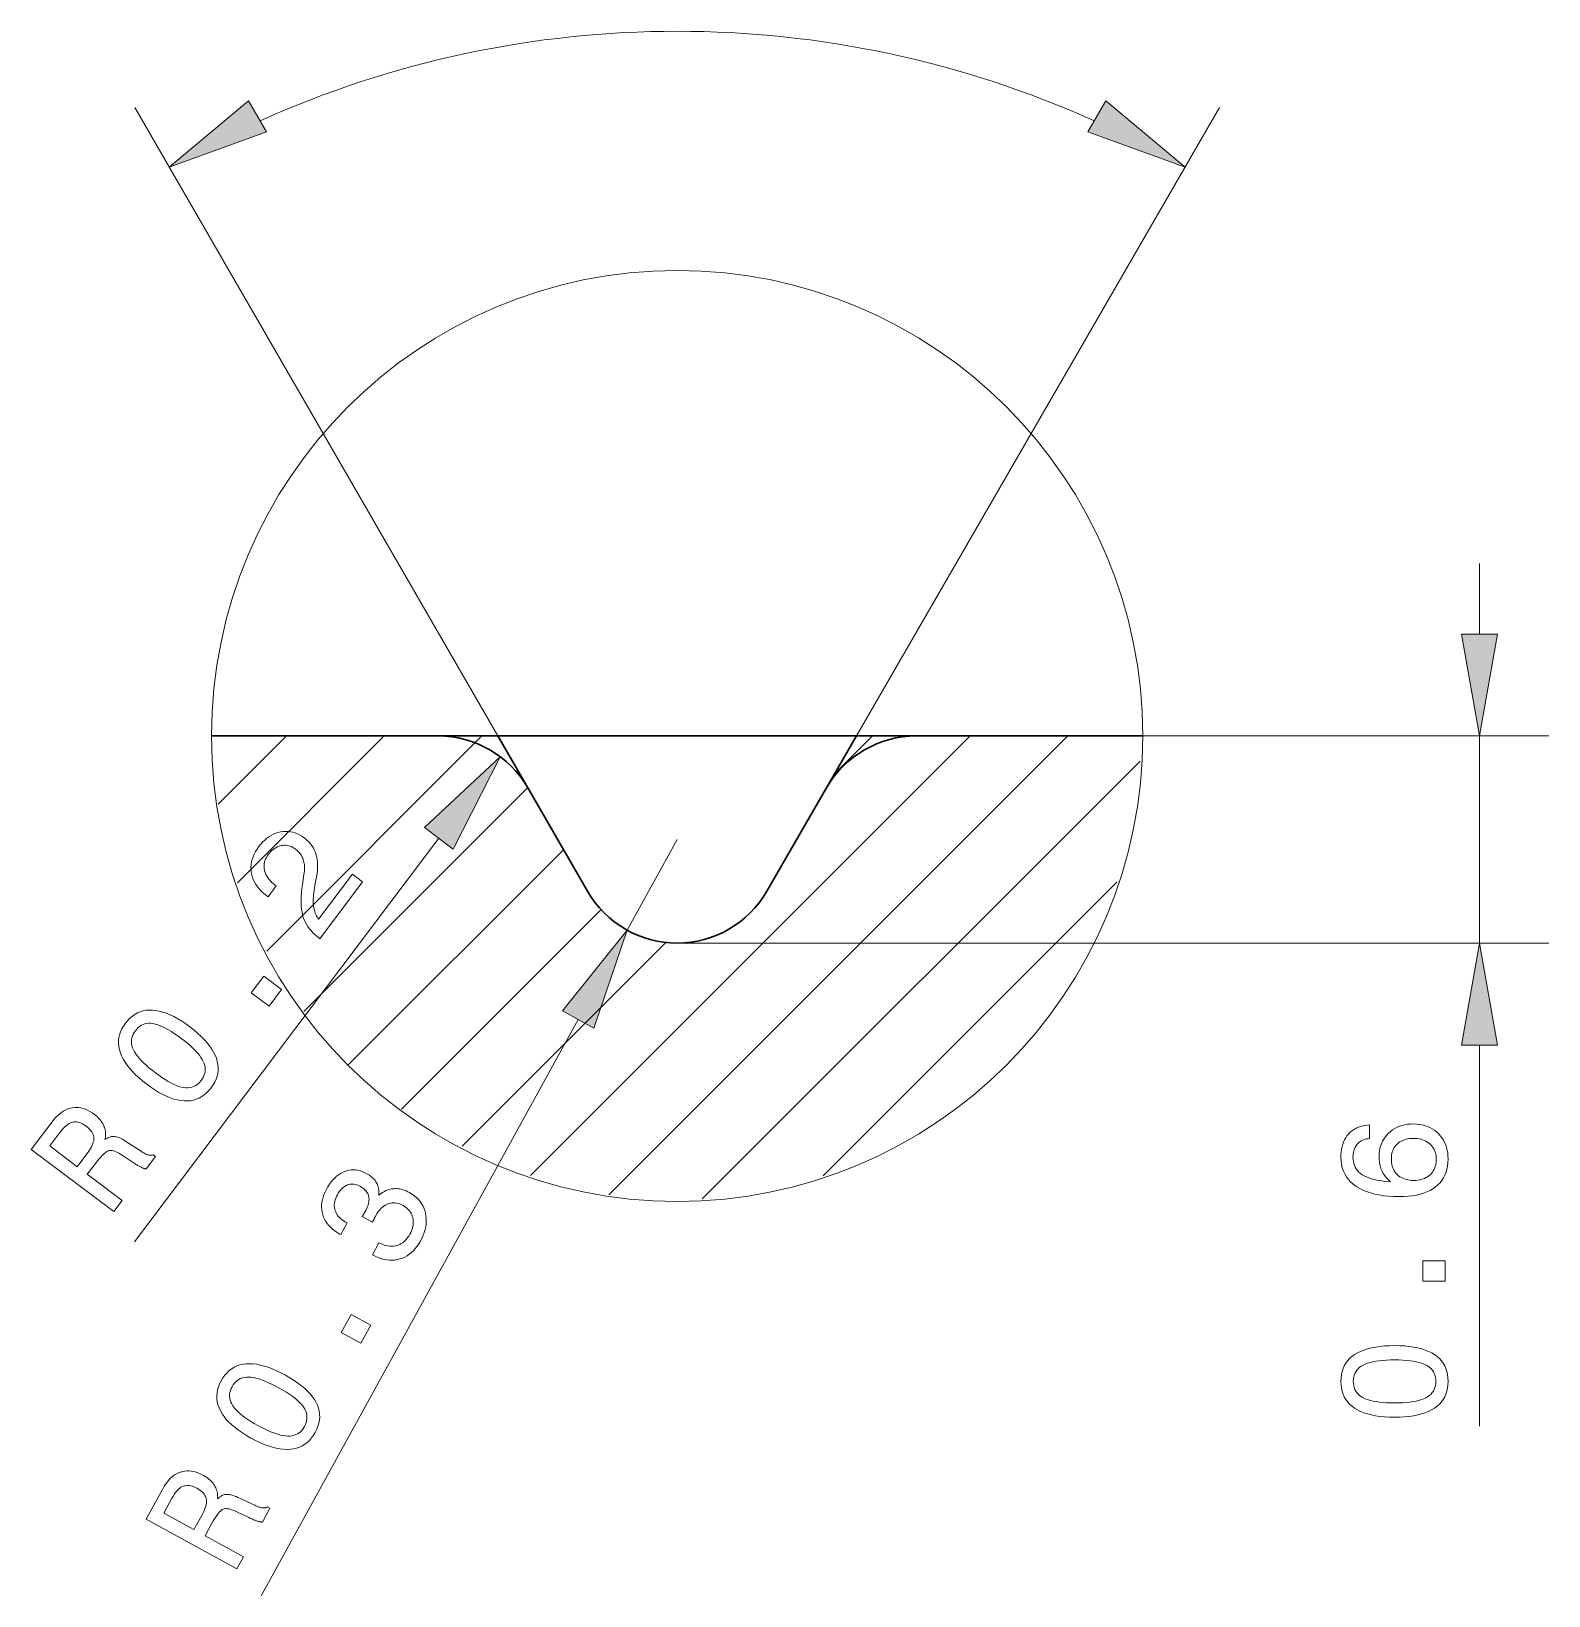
# Model space of a CAD drawing. Extents: x 0 to 594, y 0 to 575.
# Drawn here: x 491.92 to 535.87, y 117.76 to 163.08 of the extents above; entities that cross this region are included whole.
import ezdxf

# ---------------------------------------------------------------- set-up
doc = ezdxf.new("R2010")
doc.units = 0

msp = doc.modelspace()

# ---------------------------------------------------------------- linework, layer by layer
at = {"color": 5, "lineweight": 13}
for p, q in [((505.432, 142.667), (494.919, 160.875)), ((515.824, 142.667), (526.337, 160.875)), ((510.628, 136.667), (535.871, 136.667))]:
    msp.add_line(p, q, dxfattribs=at)
at = {"color": 5, "lineweight": 13, "ltscale": 0.051139}
msp.add_line((533.871, 145.621), (533.871, 147.667), dxfattribs=at)
at = {"color": 7, "lineweight": 30}
msp.add_line((497.142, 142.667), (524.113, 142.667), dxfattribs=at)
at = {"color": 7, "lineweight": 13, "ltscale": 0.069905}
msp.add_line((497.337, 140.689), (499.314, 142.667), dxfattribs=at)
at = {"color": 7, "lineweight": 13, "ltscale": 0.150263}
msp.add_line((497.892, 138.416), (502.143, 142.667), dxfattribs=at)
at = {"color": 7, "lineweight": 13, "ltscale": 0.220281}
msp.add_line((498.74, 136.436), (504.971, 142.667), dxfattribs=at)
at = {"color": 7, "lineweight": 30, "ltscale": 0.129904}
for p, q in [((508.03, 138.167), (505.432, 142.667)), ((513.226, 138.167), (515.824, 142.667))]:
    msp.add_line(p, q, dxfattribs=at)
at = {"color": 7, "lineweight": 13, "ltscale": 0.450263}
msp.add_line((506.378, 129.931), (519.113, 142.667), dxfattribs=at)
at = {"color": 7, "lineweight": 13, "ltscale": 0.469905}
msp.add_line((508.651, 129.376), (521.942, 142.667), dxfattribs=at)
at = {"color": 7, "lineweight": 13, "ltscale": 0.038538}
msp.add_line((515.195, 141.576), (516.285, 142.667), dxfattribs=at)
at = {"color": 5, "lineweight": 13, "ltscale": 0.293935}
msp.add_line((524.113, 142.667), (535.871, 142.667), dxfattribs=at)
at = {"color": 5, "lineweight": 13, "ltscale": 0.15}
msp.add_line((533.871, 136.667), (533.871, 142.667), dxfattribs=at)
at = {"color": 7, "lineweight": 13, "ltscale": 0.448509}
msp.add_line((511.356, 129.253), (524.042, 141.938), dxfattribs=at)
at = {"color": 7, "lineweight": 13, "ltscale": 0.229146}
msp.add_line((499.817, 134.684), (506.298, 141.165), dxfattribs=at)
at = {"color": 34, "lineweight": 13, "ltscale": 0.366083}
msp.add_line((503.727, 139.703), (494.908, 128.013), dxfattribs=at)
at = {"color": 5, "lineweight": 13, "ltscale": 0.075}
msp.add_line((510.628, 139.667), (509.183, 137.038), dxfattribs=at)
at = {"color": 7, "lineweight": 13, "ltscale": 0.220673}
msp.add_line((501.092, 133.131), (507.334, 139.372), dxfattribs=at)
at = {"color": 7, "lineweight": 13, "ltscale": 0.300986}
msp.add_line((514.857, 129.925), (523.37, 138.438), dxfattribs=at)
at = {"color": 7, "lineweight": 13, "ltscale": 0.204383}
msp.add_line((502.646, 131.856), (508.426, 137.637), dxfattribs=at)
at = {"color": 7, "lineweight": 13, "ltscale": 0.208895}
msp.add_line((504.397, 130.779), (510.306, 136.688), dxfattribs=at)
at = {"color": 5, "lineweight": 13, "ltscale": 0.476184}
msp.add_line((507.759, 134.448), (498.584, 117.757), dxfattribs=at)
at = {"color": 5, "lineweight": 13, "ltscale": 0.276097}
msp.add_line((533.871, 122.668), (533.871, 133.712), dxfattribs=at)
at = {"color": 5, "lineweight": 13}
for points in [[(498.217, 161.071), (495.919, 159.143), (498.738, 160.169)], [(522.518, 160.169), (525.337, 159.143), (523.039, 161.071)], [(533.35, 145.621), (533.871, 142.667), (534.392, 145.621)], [(508.216, 134.198), (509.183, 137.038), (507.303, 134.699)], [(534.392, 133.712), (533.871, 136.667), (533.35, 133.712)], [(530.682, 131.4), (530.682, 131.004), (530.637, 130.998), (530.593, 130.99), (530.552, 130.98), (530.513, 130.967), (530.476, 130.952), (530.442, 130.935), (530.409, 130.915), (530.379, 130.893), (530.351, 130.868), (530.325, 130.842), (530.302, 130.813), (530.281, 130.782), (530.262, 130.749), (530.246, 130.714), (530.233, 130.677), (530.222, 130.638), (530.213, 130.596), (530.207, 130.553), (530.203, 130.508), (530.202, 130.46), (530.205, 130.396), (530.213, 130.335), (530.226, 130.277), (530.245, 130.222), (530.269, 130.17), (530.299, 130.121), (530.334, 130.075), (530.375, 130.032), (530.42, 129.993), (530.472, 129.956), (530.528, 129.923), (530.591, 129.892), (530.659, 129.864), (530.732, 129.84), (530.811, 129.818), (530.896, 129.799), (530.986, 129.783), (531.082, 129.769), (531.183, 129.759), (531.29, 129.752), (531.258, 129.778), (531.228, 129.805), (531.199, 129.833), (531.172, 129.862), (531.147, 129.892), (531.123, 129.924), (531.101, 129.956), (531.08, 129.99), (531.061, 130.025), (531.043, 130.061), (531.027, 130.098), (531.013, 130.135), (531, 130.174), (530.989, 130.213), (530.98, 130.254), (530.972, 130.295), (530.966, 130.337), (530.962, 130.38), (530.96, 130.424), (530.959, 130.469), (530.961, 130.552), (530.97, 130.633), (530.983, 130.71), (531.002, 130.784), (531.027, 130.854), (531.057, 130.922), (531.092, 130.986), (531.133, 131.047), (531.18, 131.105), (531.232, 131.16), (531.288, 131.211), (531.348, 131.256), (531.411, 131.296), (531.478, 131.33), (531.548, 131.359), (531.622, 131.383), (531.699, 131.402), (531.78, 131.415), (531.864, 131.423), (531.952, 131.426), (532.039, 131.423), (532.124, 131.414), (532.205, 131.4), (532.282, 131.381), (532.357, 131.355), (532.428, 131.324), (532.495, 131.288), (532.56, 131.246), (532.62, 131.198), (532.678, 131.144), (532.731, 131.086), (532.779, 131.025), (532.82, 130.96), (532.857, 130.891), (532.887, 130.819), (532.913, 130.744), (532.932, 130.665), (532.946, 130.583), (532.954, 130.497), (532.957, 130.407), (532.954, 130.305), (532.943, 130.207), (532.924, 130.113), (532.899, 130.025), (532.866, 129.942), (532.826, 129.864), (532.779, 129.79), (532.724, 129.722), (532.662, 129.659), (532.593, 129.6), (532.516, 129.547), (532.434, 129.499), (532.345, 129.457), (532.249, 129.421), (532.147, 129.39), (532.039, 129.364), (531.924, 129.345), (531.803, 129.331), (531.675, 129.322), (531.541, 129.32), (531.383, 129.323), (531.233, 129.332), (531.09, 129.346), (530.954, 129.367), (530.826, 129.394), (530.705, 129.427), (530.591, 129.466), (530.485, 129.511), (530.385, 129.561), (530.294, 129.618), (530.21, 129.68), (530.135, 129.747), (530.068, 129.818), (530.011, 129.895), (529.962, 129.976), (529.923, 130.062), (529.892, 130.153), (529.87, 130.248), (529.856, 130.349), (529.852, 130.454), (529.854, 130.538), (529.861, 130.618), (529.871, 130.694), (529.887, 130.767), (529.906, 130.837), (529.93, 130.903), (529.958, 130.965), (529.991, 131.023), (530.028, 131.078), (530.069, 131.13), (530.114, 131.177), (530.163, 131.22), (530.215, 131.258), (530.271, 131.292), (530.331, 131.321), (530.394, 131.346), (530.461, 131.366), (530.531, 131.382), (530.605, 131.394)], [(531.956, 131.008), (531.898, 131.007), (531.843, 131.002), (531.791, 130.994), (531.74, 130.982), (531.692, 130.968), (531.647, 130.95), (531.603, 130.929), (531.563, 130.904), (531.524, 130.877), (531.488, 130.846), (531.455, 130.812), (531.425, 130.777), (531.399, 130.739), (531.376, 130.7), (531.357, 130.658), (531.341, 130.615), (531.329, 130.569), (531.32, 130.521), (531.315, 130.472), (531.313, 130.42), (531.315, 130.362), (531.32, 130.307), (531.328, 130.255), (531.341, 130.204), (531.356, 130.157), (531.375, 130.112), (531.398, 130.069), (531.424, 130.03), (531.453, 129.992), (531.486, 129.957), (531.522, 129.926), (531.56, 129.897), (531.601, 129.872), (531.645, 129.85), (531.691, 129.832), (531.74, 129.817), (531.791, 129.805), (531.845, 129.796), (531.901, 129.791), (531.96, 129.79), (532.019, 129.791), (532.076, 129.796), (532.13, 129.805), (532.181, 129.816), (532.23, 129.831), (532.277, 129.849), (532.321, 129.871), (532.363, 129.896), (532.402, 129.924), (532.439, 129.955), (532.472, 129.99), (532.502, 130.026), (532.529, 130.065), (532.552, 130.106), (532.571, 130.15), (532.587, 130.196), (532.6, 130.244), (532.609, 130.295), (532.614, 130.348), (532.616, 130.403), (532.614, 130.456), (532.608, 130.507), (532.599, 130.556), (532.587, 130.603), (532.57, 130.648), (532.55, 130.69), (532.526, 130.731), (532.499, 130.77), (532.468, 130.806), (532.433, 130.841), (532.396, 130.873), (532.356, 130.901), (532.314, 130.926), (532.269, 130.948), (532.223, 130.966), (532.174, 130.982), (532.123, 130.993), (532.069, 131.002), (532.014, 131.007)], [(501.8, 127.636), (501.992, 127.985), (502.048, 127.958), (502.103, 127.935), (502.156, 127.916), (502.209, 127.901), (502.261, 127.891), (502.312, 127.884), (502.362, 127.882), (502.411, 127.884), (502.459, 127.891), (502.506, 127.901), (502.551, 127.916), (502.595, 127.934), (502.638, 127.957), (502.678, 127.984), (502.717, 128.015), (502.754, 128.049), (502.789, 128.088), (502.822, 128.131), (502.854, 128.178), (502.884, 128.228), (502.911, 128.28), (502.933, 128.331), (502.952, 128.381), (502.966, 128.43), (502.977, 128.479), (502.983, 128.527), (502.986, 128.574), (502.984, 128.621), (502.979, 128.667), (502.969, 128.712), (502.956, 128.756), (502.939, 128.798), (502.919, 128.839), (502.894, 128.877), (502.866, 128.914), (502.835, 128.949), (502.799, 128.982), (502.76, 129.013), (502.717, 129.042), (502.671, 129.07), (502.627, 129.092), (502.583, 129.11), (502.54, 129.124), (502.497, 129.135), (502.455, 129.141), (502.413, 129.143), (502.371, 129.141), (502.329, 129.135), (502.288, 129.125), (502.247, 129.111), (502.207, 129.094), (502.168, 129.072), (502.13, 129.047), (502.093, 129.018), (502.058, 128.985), (502.024, 128.949), (501.99, 128.909), (501.958, 128.865), (501.927, 128.817), (501.897, 128.766), (501.893, 128.759), (501.889, 128.751), (501.885, 128.743), (501.881, 128.736), (501.877, 128.728), (501.873, 128.72), (501.869, 128.712), (501.865, 128.704), (501.861, 128.696), (501.857, 128.687), (501.852, 128.679), (501.848, 128.67), (501.843, 128.66), (501.838, 128.65), (501.833, 128.639), (501.827, 128.628), (501.822, 128.616), (501.816, 128.604), (501.81, 128.591), (501.803, 128.577), (501.506, 128.741), (501.511, 128.749), (501.515, 128.756), (501.52, 128.764), (501.525, 128.772), (501.529, 128.78), (501.534, 128.787), (501.538, 128.795), (501.543, 128.802), (501.547, 128.81), (501.551, 128.817), (501.555, 128.824), (501.56, 128.831), (501.564, 128.838), (501.568, 128.845), (501.571, 128.852), (501.575, 128.859), (501.579, 128.865), (501.583, 128.872), (501.586, 128.878), (501.59, 128.885), (501.616, 128.935), (501.639, 128.984), (501.658, 129.031), (501.674, 129.076), (501.686, 129.12), (501.695, 129.163), (501.701, 129.204), (501.703, 129.243), (501.702, 129.281), (501.697, 129.318), (501.688, 129.353), (501.676, 129.387), (501.661, 129.419), (501.642, 129.45), (501.62, 129.48), (501.594, 129.508), (501.565, 129.536), (501.532, 129.562), (501.496, 129.586), (501.457, 129.61), (501.417, 129.63), (501.378, 129.647), (501.339, 129.66), (501.301, 129.67), (501.264, 129.677), (501.227, 129.68), (501.19, 129.68), (501.155, 129.677), (501.119, 129.67), (501.084, 129.659), (501.05, 129.646), (501.017, 129.629), (500.985, 129.608), (500.954, 129.585), (500.924, 129.558), (500.895, 129.528), (500.867, 129.495), (500.84, 129.458), (500.814, 129.418), (500.789, 129.375), (500.763, 129.326), (500.742, 129.277), (500.725, 129.229), (500.712, 129.181), (500.703, 129.135), (500.698, 129.089), (500.698, 129.045), (500.701, 129.001), (500.709, 128.958), (500.721, 128.916), (500.738, 128.875), (500.758, 128.835), (500.782, 128.796), (500.811, 128.758), (500.843, 128.722), (500.88, 128.686), (500.921, 128.652), (500.965, 128.619), (501.014, 128.587), (501.067, 128.556), (500.883, 128.22), (500.857, 128.234), (500.782, 128.278), (500.713, 128.324), (500.65, 128.374), (500.593, 128.426), (500.541, 128.481), (500.494, 128.538), (500.453, 128.599), (500.418, 128.662), (500.389, 128.728), (500.365, 128.797), (500.347, 128.867), (500.335, 128.938), (500.33, 129.01), (500.331, 129.082), (500.338, 129.155), (500.351, 129.228), (500.371, 129.302), (500.397, 129.377), (500.43, 129.452), (500.468, 129.528), (500.513, 129.605), (500.56, 129.677), (500.609, 129.744), (500.659, 129.804), (500.711, 129.859), (500.765, 129.909), (500.821, 129.952), (500.878, 129.99), (500.937, 130.023), (500.998, 130.049), (501.06, 130.07), (501.123, 130.085), (501.186, 130.094), (501.249, 130.096), (501.313, 130.093), (501.378, 130.083), (501.443, 130.068), (501.508, 130.046), (501.574, 130.018), (501.641, 129.985), (501.678, 129.963), (501.713, 129.941), (501.746, 129.917), (501.777, 129.892), (501.806, 129.867), (501.833, 129.84), (501.858, 129.812), (501.88, 129.783), (501.901, 129.753), (501.92, 129.722), (501.937, 129.69), (501.951, 129.657), (501.963, 129.623), (501.974, 129.588), (501.981, 129.553), (501.987, 129.516), (501.991, 129.479), (501.992, 129.44), (501.991, 129.401), (501.988, 129.361), (502.028, 129.393), (502.067, 129.423), (502.108, 129.449), (502.149, 129.473), (502.19, 129.493), (502.233, 129.51), (502.276, 129.525), (502.319, 129.536), (502.363, 129.545), (502.408, 129.55), (502.453, 129.552), (502.498, 129.552), (502.544, 129.548), (502.59, 129.541), (502.636, 129.532), (502.683, 129.519), (502.73, 129.503), (502.777, 129.484), (502.825, 129.462), (502.873, 129.438), (502.946, 129.394), (503.013, 129.347), (503.074, 129.297), (503.129, 129.243), (503.178, 129.185), (503.222, 129.124), (503.26, 129.06), (503.292, 128.992), (503.318, 128.92), (503.338, 128.845), (503.353, 128.767), (503.36, 128.689), (503.362, 128.61), (503.356, 128.53), (503.345, 128.449), (503.327, 128.367), (503.302, 128.285), (503.271, 128.201), (503.234, 128.117), (503.19, 128.032), (503.144, 127.953), (503.094, 127.881), (503.042, 127.814), (502.987, 127.754), (502.929, 127.699), (502.868, 127.65), (502.804, 127.607), (502.738, 127.57), (502.668, 127.539), (502.595, 127.514), (502.52, 127.495), (502.445, 127.483), (502.37, 127.477), (502.294, 127.478), (502.217, 127.485), (502.14, 127.5), (502.062, 127.52), (501.984, 127.547), (501.905, 127.581), (501.826, 127.621)], [(532.871, 126.868), (532.228, 126.868), (532.228, 127.464), (532.871, 127.464)], [(501.465, 125.073), (500.901, 125.383), (501.189, 125.906), (501.752, 125.596)], [(531.408, 122.927), (531.259, 122.93), (531.118, 122.938), (530.984, 122.951), (530.857, 122.97), (530.738, 122.994), (530.625, 123.023), (530.52, 123.058), (530.423, 123.098), (530.332, 123.143), (530.249, 123.193), (530.174, 123.249), (530.106, 123.309), (530.047, 123.374), (529.995, 123.444), (529.951, 123.519), (529.915, 123.599), (529.888, 123.684), (529.868, 123.773), (529.856, 123.868), (529.852, 123.967), (529.856, 124.067), (529.868, 124.162), (529.887, 124.252), (529.915, 124.337), (529.95, 124.417), (529.994, 124.492), (530.045, 124.562), (530.104, 124.627), (530.171, 124.687), (530.246, 124.742), (530.329, 124.791), (530.419, 124.836), (530.516, 124.875), (530.621, 124.91), (530.734, 124.938), (530.854, 124.962), (530.981, 124.98), (531.116, 124.994), (531.258, 125.001), (531.408, 125.004), (531.557, 125.001), (531.699, 124.994), (531.833, 124.98), (531.96, 124.962), (532.08, 124.938), (532.192, 124.91), (532.296, 124.875), (532.393, 124.836), (532.483, 124.791), (532.565, 124.742), (532.64, 124.687), (532.706, 124.627), (532.765, 124.562), (532.816, 124.492), (532.859, 124.417), (532.895, 124.337), (532.922, 124.252), (532.942, 124.162), (532.953, 124.067), (532.957, 123.967), (532.953, 123.868), (532.942, 123.773), (532.922, 123.684), (532.894, 123.599), (532.859, 123.519), (532.815, 123.444), (532.764, 123.374), (532.705, 123.309), (532.638, 123.249), (532.563, 123.193), (532.481, 123.143), (532.391, 123.098), (532.293, 123.058), (532.189, 123.023), (532.077, 122.994), (531.958, 122.97), (531.831, 122.951), (531.698, 122.938), (531.556, 122.93)], [(498.284, 122.325), (498.155, 122.399), (498.035, 122.474), (497.924, 122.55), (497.822, 122.627), (497.729, 122.706), (497.645, 122.785), (497.57, 122.866), (497.503, 122.948), (497.446, 123.031), (497.397, 123.116), (497.358, 123.201), (497.328, 123.286), (497.307, 123.372), (497.295, 123.458), (497.293, 123.545), (497.3, 123.632), (497.317, 123.72), (497.342, 123.808), (497.377, 123.896), (497.422, 123.985), (497.473, 124.071), (497.529, 124.148), (497.59, 124.218), (497.655, 124.279), (497.725, 124.332), (497.799, 124.377), (497.877, 124.413), (497.961, 124.442), (498.048, 124.462), (498.14, 124.474), (498.237, 124.478), (498.337, 124.474), (498.442, 124.461), (498.55, 124.441), (498.662, 124.412), (498.779, 124.375), (498.899, 124.329), (499.024, 124.276), (499.152, 124.214), (499.285, 124.145), (499.414, 124.07), (499.535, 123.995), (499.646, 123.919), (499.749, 123.842), (499.842, 123.763), (499.926, 123.684), (500.001, 123.604), (500.068, 123.523), (500.125, 123.44), (500.173, 123.357), (500.211, 123.273), (500.241, 123.188), (500.261, 123.103), (500.272, 123.017), (500.274, 122.931), (500.266, 122.843), (500.249, 122.756), (500.223, 122.668), (500.188, 122.579), (500.143, 122.489), (500.092, 122.404), (500.036, 122.327), (499.976, 122.258), (499.911, 122.197), (499.841, 122.144), (499.767, 122.1), (499.688, 122.063), (499.605, 122.034), (499.517, 122.014), (499.425, 122.001), (499.328, 121.997), (499.228, 122), (499.123, 122.012), (499.015, 122.032), (498.903, 122.061), (498.787, 122.097), (498.667, 122.142), (498.543, 122.194), (498.416, 122.256)], [(531.408, 123.341), (531.528, 123.342), (531.642, 123.347), (531.75, 123.354), (531.85, 123.365), (531.945, 123.379), (532.032, 123.395), (532.113, 123.415), (532.187, 123.438), (532.254, 123.464), (532.315, 123.493), (532.37, 123.525), (532.419, 123.56), (532.462, 123.599), (532.5, 123.641), (532.531, 123.687), (532.557, 123.736), (532.577, 123.789), (532.592, 123.845), (532.6, 123.904), (532.603, 123.967), (532.6, 124.03), (532.592, 124.09), (532.577, 124.146), (532.558, 124.198), (532.532, 124.248), (532.501, 124.293), (532.464, 124.335), (532.421, 124.374), (532.373, 124.409), (532.318, 124.44), (532.258, 124.468), (532.191, 124.494), (532.117, 124.516), (532.036, 124.535), (531.948, 124.552), (531.854, 124.565), (531.753, 124.575), (531.645, 124.583), (531.53, 124.587), (531.408, 124.589), (531.286, 124.587), (531.17, 124.583), (531.062, 124.575), (530.96, 124.565), (530.865, 124.552), (530.778, 124.535), (530.697, 124.516), (530.622, 124.494), (530.555, 124.468), (530.495, 124.44), (530.441, 124.409), (530.392, 124.374), (530.35, 124.335), (530.313, 124.293), (530.281, 124.248), (530.256, 124.198), (530.236, 124.146), (530.222, 124.09), (530.213, 124.03), (530.21, 123.967), (530.213, 123.904), (530.222, 123.845), (530.236, 123.789), (530.256, 123.736), (530.282, 123.687), (530.314, 123.641), (530.351, 123.599), (530.394, 123.56), (530.443, 123.525), (530.498, 123.493), (530.559, 123.464), (530.627, 123.438), (530.701, 123.415), (530.782, 123.395), (530.869, 123.379), (530.964, 123.365), (531.065, 123.354), (531.172, 123.347), (531.287, 123.342)], [(498.483, 122.687), (498.59, 122.63), (498.692, 122.579), (498.79, 122.534), (498.883, 122.495), (498.972, 122.462), (499.057, 122.434), (499.137, 122.412), (499.213, 122.397), (499.285, 122.387), (499.352, 122.383), (499.415, 122.384), (499.475, 122.392), (499.532, 122.405), (499.585, 122.424), (499.635, 122.449), (499.681, 122.48), (499.724, 122.516), (499.764, 122.558), (499.8, 122.606), (499.833, 122.66), (499.861, 122.716), (499.882, 122.773), (499.896, 122.829), (499.904, 122.885), (499.905, 122.94), (499.9, 122.995), (499.888, 123.05), (499.869, 123.104), (499.843, 123.158), (499.811, 123.212), (499.772, 123.265), (499.725, 123.32), (499.671, 123.375), (499.61, 123.431), (499.541, 123.488), (499.464, 123.545), (499.381, 123.603), (499.289, 123.661), (499.191, 123.721), (499.085, 123.781), (498.977, 123.838), (498.874, 123.89), (498.775, 123.936), (498.681, 123.975), (498.592, 124.009), (498.507, 124.037), (498.426, 124.059), (498.351, 124.076), (498.28, 124.086), (498.213, 124.09), (498.151, 124.089), (498.091, 124.081), (498.035, 124.068), (497.983, 124.049), (497.933, 124.024), (497.887, 123.993), (497.844, 123.957), (497.805, 123.915), (497.769, 123.866), (497.736, 123.812), (497.708, 123.756), (497.687, 123.7), (497.673, 123.644), (497.665, 123.588), (497.664, 123.533), (497.67, 123.477), (497.682, 123.422), (497.701, 123.367), (497.727, 123.313), (497.759, 123.258), (497.799, 123.203), (497.846, 123.148), (497.9, 123.093), (497.961, 123.036), (498.03, 122.979), (498.106, 122.922), (498.189, 122.864), (498.28, 122.806), (498.378, 122.747)], [(497.87, 118.534), (495.245, 119.977), (495.727, 120.855), (495.771, 120.929), (495.816, 120.998), (495.863, 121.061), (495.912, 121.119), (495.963, 121.17), (496.016, 121.216), (496.07, 121.256), (496.126, 121.29), (496.184, 121.318), (496.244, 121.341), (496.305, 121.357), (496.367, 121.368), (496.431, 121.373), (496.496, 121.371), (496.562, 121.364), (496.63, 121.351), (496.698, 121.332), (496.768, 121.306), (496.84, 121.275), (496.912, 121.238), (496.954, 121.214), (496.994, 121.188), (497.032, 121.162), (497.067, 121.135), (497.1, 121.106), (497.13, 121.077), (497.159, 121.046), (497.185, 121.015), (497.208, 120.982), (497.23, 120.949), (497.249, 120.915), (497.266, 120.879), (497.28, 120.843), (497.292, 120.806), (497.302, 120.768), (497.31, 120.729), (497.315, 120.689), (497.318, 120.648), (497.318, 120.606), (497.316, 120.563), (497.341, 120.586), (497.366, 120.607), (497.391, 120.625), (497.416, 120.642), (497.442, 120.656), (497.467, 120.667), (497.493, 120.677), (497.519, 120.685), (497.545, 120.69), (497.571, 120.693), (497.599, 120.693), (497.629, 120.691), (497.661, 120.687), (497.696, 120.68), (497.733, 120.67), (497.773, 120.658), (497.815, 120.644), (497.859, 120.627), (497.906, 120.607), (497.956, 120.585), (498.398, 120.378), (498.426, 120.365), (498.453, 120.353), (498.478, 120.343), (498.502, 120.334), (498.525, 120.325), (498.547, 120.318), (498.567, 120.312), (498.586, 120.307), (498.604, 120.304), (498.62, 120.301), (498.636, 120.3), (498.651, 120.299), (498.666, 120.3), (498.681, 120.301), (498.695, 120.303), (498.71, 120.307), (498.723, 120.311), (498.737, 120.316), (498.75, 120.322), (498.763, 120.329), (498.835, 120.289), (498.617, 119.892), (498.605, 119.892), (498.592, 119.892), (498.579, 119.893), (498.565, 119.895), (498.551, 119.898), (498.535, 119.901), (498.519, 119.904), (498.502, 119.909), (498.484, 119.914), (498.466, 119.92), (498.446, 119.926), (498.426, 119.933), (498.404, 119.941), (498.382, 119.95), (498.358, 119.96), (498.333, 119.97), (498.307, 119.981), (498.28, 119.993), (498.252, 120.006), (498.223, 120.02), (497.872, 120.188), (497.821, 120.212), (497.772, 120.232), (497.726, 120.248), (497.683, 120.261), (497.642, 120.271), (497.604, 120.277), (497.569, 120.28), (497.537, 120.279), (497.507, 120.274), (497.48, 120.266), (497.454, 120.254), (497.426, 120.235), (497.397, 120.209), (497.367, 120.178), (497.335, 120.14), (497.301, 120.095), (497.266, 120.045), (497.23, 119.988), (497.192, 119.924), (497.153, 119.855), (496.955, 119.494), (498.063, 118.885)], [(495.995, 120.58), (495.759, 120.151), (496.633, 119.671), (496.856, 120.076), (496.888, 120.136), (496.915, 120.194), (496.939, 120.249), (496.959, 120.302), (496.974, 120.352), (496.986, 120.399), (496.993, 120.444), (496.996, 120.486), (496.996, 120.525), (496.991, 120.562), (496.982, 120.597), (496.969, 120.631), (496.952, 120.664), (496.931, 120.697), (496.906, 120.728), (496.876, 120.758), (496.843, 120.788), (496.806, 120.816), (496.765, 120.843), (496.72, 120.87), (496.674, 120.893), (496.629, 120.913), (496.586, 120.929), (496.544, 120.941), (496.503, 120.95), (496.464, 120.954), (496.426, 120.955), (496.389, 120.951), (496.354, 120.944), (496.32, 120.933), (496.287, 120.918), (496.254, 120.898), (496.221, 120.874), (496.188, 120.845), (496.155, 120.812), (496.123, 120.775), (496.091, 120.733), (496.059, 120.686), (496.027, 120.635)]]:
    msp.add_lwpolyline(points, close=True, dxfattribs=at)
at = {"color": 34, "lineweight": 13}
for points in [[(504.143, 139.389), (505.506, 142.061), (503.311, 140.017)], [(500.278, 136.792), (500.268, 136.799), (500.2, 136.854), (500.136, 136.91), (500.077, 136.967), (500.023, 137.026), (499.973, 137.087), (499.929, 137.149), (499.889, 137.212), (499.855, 137.277), (499.825, 137.344), (499.799, 137.412), (499.779, 137.484), (499.762, 137.56), (499.75, 137.642), (499.741, 137.73), (499.737, 137.822), (499.737, 137.92), (499.741, 138.023), (499.749, 138.131), (499.761, 138.245), (499.777, 138.364), (499.819, 138.651), (499.826, 138.702), (499.831, 138.751), (499.834, 138.799), (499.835, 138.845), (499.834, 138.889), (499.83, 138.932), (499.825, 138.973), (499.818, 139.013), (499.809, 139.051), (499.798, 139.087), (499.785, 139.122), (499.77, 139.156), (499.753, 139.189), (499.733, 139.221), (499.711, 139.252), (499.688, 139.282), (499.662, 139.31), (499.634, 139.338), (499.604, 139.365), (499.571, 139.39), (499.533, 139.417), (499.494, 139.44), (499.455, 139.46), (499.415, 139.475), (499.375, 139.487), (499.334, 139.496), (499.293, 139.5), (499.251, 139.501), (499.209, 139.498), (499.166, 139.492), (499.123, 139.481), (499.082, 139.468), (499.041, 139.45), (499.002, 139.43), (498.963, 139.405), (498.925, 139.377), (498.889, 139.346), (498.853, 139.311), (498.819, 139.273), (498.785, 139.231), (498.755, 139.187), (498.729, 139.143), (498.707, 139.099), (498.689, 139.054), (498.676, 139.009), (498.667, 138.963), (498.663, 138.917), (498.662, 138.87), (498.667, 138.824), (498.675, 138.776), (498.688, 138.729), (498.705, 138.683), (498.726, 138.638), (498.751, 138.593), (498.78, 138.55), (498.813, 138.507), (498.851, 138.465), (498.892, 138.424), (498.938, 138.383), (498.988, 138.344), (499.016, 138.322), (498.78, 138.009), (498.731, 138.046), (498.659, 138.104), (498.593, 138.164), (498.533, 138.226), (498.48, 138.29), (498.433, 138.356), (498.392, 138.424), (498.358, 138.493), (498.33, 138.565), (498.309, 138.639), (498.294, 138.714), (498.286, 138.79), (498.284, 138.866), (498.289, 138.942), (498.301, 139.018), (498.319, 139.093), (498.345, 139.168), (498.377, 139.243), (498.415, 139.317), (498.461, 139.391), (498.513, 139.465), (498.568, 139.533), (498.624, 139.595), (498.682, 139.652), (498.742, 139.702), (498.804, 139.747), (498.867, 139.787), (498.933, 139.821), (499, 139.849), (499.07, 139.871), (499.141, 139.888), (499.213, 139.899), (499.284, 139.903), (499.354, 139.902), (499.424, 139.894), (499.492, 139.88), (499.56, 139.859), (499.627, 139.833), (499.693, 139.8), (499.758, 139.761), (499.822, 139.716), (499.87, 139.678), (499.915, 139.638), (499.957, 139.597), (499.995, 139.554), (500.03, 139.509), (500.062, 139.463), (500.091, 139.415), (500.117, 139.365), (500.14, 139.314), (500.159, 139.261), (500.176, 139.207), (500.189, 139.15), (500.199, 139.091), (500.207, 139.031), (500.211, 138.969), (500.212, 138.904), (500.21, 138.838), (500.206, 138.77), (500.198, 138.7), (500.187, 138.628), (500.137, 138.348), (500.125, 138.27), (500.114, 138.195), (500.105, 138.124), (500.098, 138.057), (500.093, 137.993), (500.09, 137.933), (500.089, 137.877), (500.09, 137.825), (500.092, 137.776), (500.096, 137.731), (500.103, 137.688), (500.111, 137.646), (500.121, 137.606), (500.133, 137.567), (500.146, 137.53), (500.162, 137.493), (500.179, 137.458), (500.198, 137.424), (500.219, 137.392), (500.242, 137.36), (501.223, 138.66), (501.519, 138.436)], [(498.807, 134.841), (498.293, 135.229), (498.653, 135.705), (499.166, 135.318)], [(495.266, 132.577), (495.149, 132.668), (495.041, 132.76), (494.942, 132.851), (494.852, 132.942), (494.771, 133.033), (494.699, 133.124), (494.636, 133.215), (494.582, 133.306), (494.537, 133.396), (494.501, 133.487), (494.474, 133.576), (494.457, 133.665), (494.448, 133.753), (494.449, 133.84), (494.459, 133.927), (494.479, 134.012), (494.508, 134.096), (494.546, 134.18), (494.593, 134.262), (494.65, 134.344), (494.713, 134.421), (494.78, 134.49), (494.85, 134.55), (494.923, 134.601), (494.999, 134.643), (495.079, 134.677), (495.162, 134.702), (495.248, 134.718), (495.338, 134.726), (495.431, 134.725), (495.527, 134.715), (495.626, 134.696), (495.727, 134.669), (495.832, 134.633), (495.939, 134.588), (496.049, 134.535), (496.161, 134.473), (496.277, 134.402), (496.395, 134.323), (496.516, 134.235), (496.634, 134.143), (496.743, 134.051), (496.842, 133.959), (496.932, 133.868), (497.013, 133.778), (497.085, 133.687), (497.148, 133.597), (497.202, 133.507), (497.247, 133.417), (497.282, 133.328), (497.309, 133.239), (497.326, 133.151), (497.334, 133.064), (497.332, 132.977), (497.321, 132.892), (497.301, 132.806), (497.272, 132.722), (497.234, 132.638), (497.186, 132.556), (497.129, 132.473), (497.066, 132.397), (497, 132.328), (496.93, 132.269), (496.857, 132.218), (496.781, 132.176), (496.701, 132.142), (496.618, 132.117), (496.531, 132.1), (496.441, 132.092), (496.348, 132.093), (496.252, 132.103), (496.153, 132.121), (496.051, 132.147), (495.947, 132.183), (495.84, 132.227), (495.731, 132.279), (495.618, 132.341), (495.503, 132.411), (495.386, 132.49)], [(495.515, 132.907), (495.612, 132.835), (495.706, 132.77), (495.796, 132.712), (495.883, 132.659), (495.966, 132.614), (496.046, 132.574), (496.122, 132.541), (496.195, 132.515), (496.265, 132.495), (496.331, 132.481), (496.394, 132.474), (496.454, 132.473), (496.512, 132.478), (496.567, 132.489), (496.62, 132.507), (496.67, 132.53), (496.718, 132.56), (496.763, 132.596), (496.806, 132.638), (496.846, 132.687), (496.882, 132.739), (496.911, 132.792), (496.933, 132.845), (496.949, 132.899), (496.958, 132.954), (496.961, 133.009), (496.956, 133.065), (496.946, 133.121), (496.928, 133.178), (496.904, 133.236), (496.873, 133.295), (496.834, 133.355), (496.789, 133.418), (496.736, 133.482), (496.676, 133.548), (496.608, 133.615), (496.534, 133.685), (496.452, 133.756), (496.363, 133.829), (496.266, 133.903), (496.168, 133.975), (496.073, 134.041), (495.982, 134.101), (495.895, 134.154), (495.811, 134.2), (495.731, 134.24), (495.655, 134.273), (495.582, 134.3), (495.513, 134.32), (495.448, 134.334), (495.386, 134.342), (495.326, 134.343), (495.269, 134.338), (495.214, 134.326), (495.162, 134.309), (495.112, 134.285), (495.064, 134.255), (495.019, 134.219), (494.976, 134.176), (494.936, 134.128), (494.9, 134.076), (494.871, 134.023), (494.849, 133.97), (494.834, 133.916), (494.825, 133.861), (494.822, 133.805), (494.827, 133.749), (494.838, 133.692), (494.855, 133.634), (494.88, 133.576), (494.911, 133.516), (494.949, 133.455), (494.995, 133.392), (495.048, 133.327), (495.108, 133.261), (495.175, 133.194), (495.249, 133.124), (495.33, 133.053), (495.419, 132.981)], [(494.313, 128.885), (491.921, 130.689), (492.525, 131.488), (492.578, 131.556), (492.633, 131.618), (492.689, 131.673), (492.745, 131.723), (492.803, 131.767), (492.861, 131.804), (492.921, 131.836), (492.981, 131.862), (493.043, 131.882), (493.105, 131.895), (493.168, 131.903), (493.231, 131.905), (493.295, 131.9), (493.359, 131.889), (493.424, 131.873), (493.489, 131.85), (493.554, 131.821), (493.62, 131.786), (493.686, 131.745), (493.752, 131.698), (493.79, 131.668), (493.826, 131.637), (493.859, 131.605), (493.89, 131.573), (493.919, 131.54), (493.945, 131.507), (493.969, 131.473), (493.99, 131.438), (494.009, 131.402), (494.025, 131.366), (494.039, 131.329), (494.051, 131.292), (494.06, 131.254), (494.066, 131.216), (494.071, 131.176), (494.072, 131.137), (494.072, 131.096), (494.069, 131.056), (494.063, 131.014), (494.055, 130.972), (494.083, 130.991), (494.111, 131.008), (494.138, 131.023), (494.166, 131.035), (494.193, 131.046), (494.22, 131.054), (494.247, 131.059), (494.273, 131.063), (494.3, 131.065), (494.326, 131.064), (494.354, 131.06), (494.383, 131.054), (494.414, 131.045), (494.448, 131.033), (494.483, 131.019), (494.521, 131.001), (494.56, 130.98), (494.602, 130.957), (494.646, 130.931), (494.691, 130.902), (495.099, 130.634), (495.125, 130.617), (495.15, 130.602), (495.174, 130.588), (495.196, 130.575), (495.218, 130.563), (495.238, 130.553), (495.257, 130.545), (495.276, 130.537), (495.293, 130.531), (495.308, 130.526), (495.324, 130.522), (495.339, 130.52), (495.354, 130.518), (495.368, 130.517), (495.383, 130.517), (495.397, 130.519), (495.412, 130.521), (495.426, 130.524), (495.44, 130.528), (495.454, 130.533), (495.519, 130.483), (495.246, 130.122), (495.235, 130.123), (495.222, 130.125), (495.209, 130.128), (495.196, 130.132), (495.182, 130.137), (495.167, 130.142), (495.151, 130.148), (495.135, 130.155), (495.118, 130.162), (495.101, 130.17), (495.083, 130.18), (495.063, 130.19), (495.043, 130.201), (495.022, 130.213), (495, 130.226), (494.977, 130.239), (494.953, 130.254), (494.927, 130.27), (494.901, 130.287), (494.874, 130.304), (494.552, 130.521), (494.504, 130.552), (494.459, 130.579), (494.416, 130.602), (494.375, 130.621), (494.336, 130.636), (494.299, 130.648), (494.265, 130.655), (494.233, 130.659), (494.203, 130.659), (494.175, 130.655), (494.147, 130.646), (494.117, 130.631), (494.085, 130.61), (494.05, 130.583), (494.013, 130.55), (493.973, 130.511), (493.932, 130.466), (493.887, 130.415), (493.841, 130.358), (493.792, 130.294), (493.544, 129.966), (494.554, 129.204)], [(492.75, 131.178), (492.456, 130.788), (493.252, 130.187), (493.53, 130.556), (493.57, 130.611), (493.606, 130.664), (493.637, 130.715), (493.664, 130.764), (493.686, 130.812), (493.705, 130.857), (493.718, 130.9), (493.728, 130.941), (493.732, 130.98), (493.733, 131.018), (493.729, 131.054), (493.721, 131.089), (493.709, 131.124), (493.693, 131.159), (493.672, 131.194), (493.648, 131.228), (493.619, 131.262), (493.587, 131.295), (493.55, 131.328), (493.509, 131.361), (493.467, 131.391), (493.425, 131.417), (493.385, 131.439), (493.345, 131.457), (493.306, 131.471), (493.268, 131.481), (493.23, 131.487), (493.194, 131.489), (493.158, 131.487), (493.122, 131.481), (493.087, 131.471), (493.052, 131.456), (493.016, 131.437), (492.979, 131.413), (492.942, 131.385), (492.905, 131.352), (492.867, 131.316), (492.828, 131.274), (492.789, 131.228)]]:
    msp.add_lwpolyline(points, close=True, dxfattribs=at)
at = {"color": 7, "lineweight": 13}
msp.add_circle((510.628, 142.667), 13.486, dxfattribs=at)
at = {"color": 5, "lineweight": 13}
msp.add_arc((510.628, 133.667), 29.418, 65.7639, 114.2361, dxfattribs=at)
at = {"color": 7, "lineweight": 30}
for centre, start, end in [((503.7, 139.667), 30, 90), ((517.556, 139.667), 90, 150), ((510.628, 139.667), 210, 330)]:
    msp.add_arc(centre, 3, start, end, dxfattribs=at)
at = {"color": 5, "lineweight": 13}
for points in [[(498.217, 161.071), (495.919, 159.143), (498.217, 161.071), (498.738, 160.169)], [(522.518, 160.169), (525.337, 159.143), (522.518, 160.169), (523.039, 161.071)], [(533.35, 145.621), (533.871, 142.667), (533.35, 145.621), (534.392, 145.621)], [(508.216, 134.198), (509.183, 137.038), (508.216, 134.198), (507.303, 134.699)], [(534.392, 133.712), (533.871, 136.667), (534.392, 133.712), (533.35, 133.712)]]:
    msp.add_solid(points, dxfattribs=at)
at = {"color": 34, "lineweight": 13}
msp.add_solid([(504.143, 139.389), (505.506, 142.061), (504.143, 139.389), (503.311, 140.017)], dxfattribs=at)

doc.saveas('drawing.dxf')
